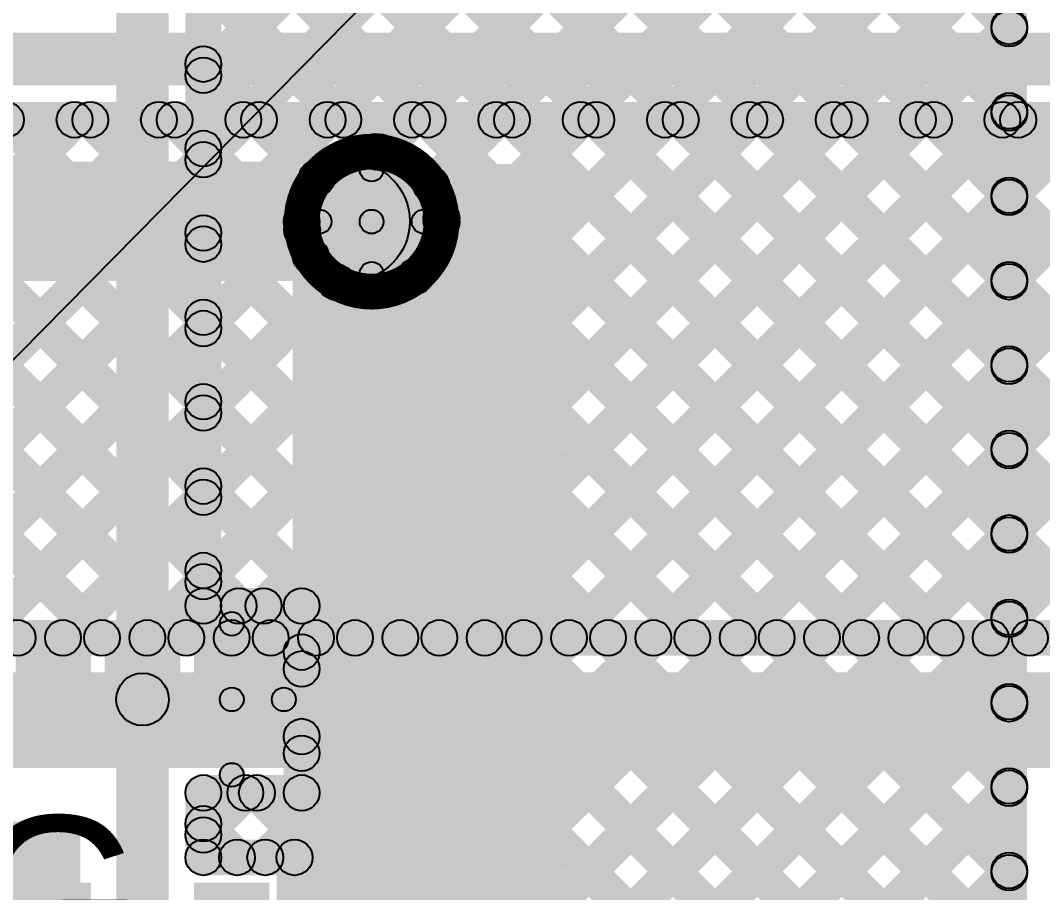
# Model space of a CAD drawing. Header units: millimetres. Extents: x 0 to 210, y 0 to 213.
# Drawn here: x 0.4138 to 0.8422, y 0.3048 to 0.6701 of the extents above; entities that cross this region are included whole.
import ezdxf

# ---------------------------------------------------------------- set-up
doc = ezdxf.new("R2010")
doc.units = ezdxf.units.MM
doc.header["$MEASUREMENT"] = 0
for name, color, linetype in [('BottomLayer', 5, 'Continuous'), ('BottomPaste', 16, 'Continuous'), ('BottomSolder', 6, 'Continuous'), ('TopLayer', 1, 'Continuous'), ('TopOverlay', 2, 'Continuous'), ('TopSolder', 216, 'Continuous'), ('ViaHoleLayer', 16, 'Continuous')]:
    doc.layers.add(name, color=color, linetype=linetype)

# ---------------------------------------------------------------- blocks, each defined once
blk = doc.blocks.new('SOT_23_5_B_91')
at = {"layer": 'BottomLayer'}
for points in [[(-0.07283, 0.04921), (-0.02953, 0.04921), (-0.02953, 0.02559), (-0.07283, 0.02559)], [(0.02953, 0.04921), (0.07283, 0.04921), (0.07283, 0.02559), (0.02953, 0.02559)], [(-0.07283, 0.01181), (-0.02953, 0.01181), (-0.02953, -0.01181), (-0.07283, -0.01181)], [(-0.07283, -0.02559), (-0.02953, -0.02559), (-0.02953, -0.04921), (-0.07283, -0.04921)], [(0.02953, -0.02559), (0.07283, -0.02559), (0.07283, -0.04921), (0.02953, -0.04921)]]:
    blk.add_hatch(color=5, dxfattribs=at).paths.add_polyline_path(points)
at = {"layer": 'BottomPaste'}
for points in [[(-0.07283, 0.04921), (-0.02953, 0.04921), (-0.02953, 0.02559), (-0.07283, 0.02559)], [(0.02953, 0.04921), (0.07283, 0.04921), (0.07283, 0.02559), (0.02953, 0.02559)], [(-0.07283, 0.01181), (-0.02953, 0.01181), (-0.02953, -0.01181), (-0.07283, -0.01181)], [(-0.07283, -0.02559), (-0.02953, -0.02559), (-0.02953, -0.04921), (-0.07283, -0.04921)], [(0.02953, -0.02559), (0.07283, -0.02559), (0.07283, -0.04921), (0.02953, -0.04921)]]:
    blk.add_hatch(color=16, dxfattribs=at).paths.add_polyline_path(points)
at = {"layer": 'BottomSolder'}
for points in [[(-0.07683, 0.05321), (-0.02553, 0.05321), (-0.02553, 0.02159), (-0.07683, 0.02159)], [(0.02553, 0.05321), (0.07683, 0.05321), (0.07683, 0.02159), (0.02553, 0.02159)], [(-0.07683, 0.01581), (-0.02553, 0.01581), (-0.02553, -0.01581), (-0.07683, -0.01581)], [(-0.07683, -0.02159), (-0.02553, -0.02159), (-0.02553, -0.05321), (-0.07683, -0.05321)], [(0.02553, -0.02159), (0.07683, -0.02159), (0.07683, -0.05321), (0.02553, -0.05321)]]:
    blk.add_hatch(color=6, dxfattribs=at).paths.add_polyline_path(points)

msp = doc.modelspace()

# ---------------------------------------------------------------- hatches: boundary and pattern name
at = {"layer": 'BottomLayer'}
for points in [[(0.454, 1.998), (0.476, 1.998), (0.476, 0.38572), (0.454, 0.38572)], [(0.4958, 0.4297), (0.4852, 0.44031), (0.9927, 0.94781), (1.0033, 0.9372)], [(0.4958, 0.46506), (0.4852, 0.47567), (0.86133, 0.8518), (0.87194, 0.8412)], [(0.4958, 0.46506), (0.4852, 0.47567), (0.86133, 0.8518), (0.87194, 0.8412)], [(0.59129, 0.5959), (0.58068, 0.6065), (0.81948, 0.8453), (0.83009, 0.8347)], [(0.498, 0.42487), (0.483, 0.42487), (0.483, 0.80313), (0.498, 0.80313)], [(0.4852, 0.78795), (0.4958, 0.79856), (0.83358, 0.46078), (0.82297, 0.45017)], [(0.4958, 0.64184), (0.4852, 0.65244), (0.61756, 0.7848), (0.62816, 0.7742)], [(0.4958, 0.60648), (0.4852, 0.61709), (0.65291, 0.7848), (0.66352, 0.7742)], [(0.4958, 0.57113), (0.4852, 0.58173), (0.68827, 0.7848), (0.69887, 0.7742)], [(0.5343, 0.7742), (0.54491, 0.7848), (0.83358, 0.49613), (0.82297, 0.48553)], [(0.56969, 0.60966), (0.55908, 0.62026), (0.72362, 0.7848), (0.73423, 0.7742)], [(0.56966, 0.7742), (0.58027, 0.7848), (0.83358, 0.53149), (0.82297, 0.52088)], [(0.60501, 0.7742), (0.61562, 0.7848), (0.83358, 0.56684), (0.82297, 0.55624)], [(0.64037, 0.7742), (0.65098, 0.7848), (0.83358, 0.6022), (0.82297, 0.59159)], [(0.67573, 0.7742), (0.68633, 0.7848), (0.83358, 0.63755), (0.82297, 0.62695)], [(0.71108, 0.7742), (0.72169, 0.7848), (0.83358, 0.67291), (0.82297, 0.6623)], [(0.4852, 0.75259), (0.4958, 0.7632), (0.83358, 0.42542), (0.82297, 0.41482)], [(0.52102, 0.41957), (0.51041, 0.43017), (0.83393, 0.75369), (0.84454, 0.74308)], [(0.4852, 0.71724), (0.4958, 0.72784), (0.83358, 0.39007), (0.82297, 0.37946)], [(0.53702, 0.40021), (0.52641, 0.41081), (0.82316, 0.70756), (0.83377, 0.69696)], [(0.83578, 0.05174), (0.82078, 0.05174), (0.82078, 0.69522), (0.83578, 0.69522)], [(0.4852, 0.68188), (0.4958, 0.69249), (0.56788, 0.62042), (0.55727, 0.60981)], [(0.53702, 0.36485), (0.52641, 0.37546), (0.82297, 0.67202), (0.83358, 0.66142)], [(0.4852, 0.64653), (0.4958, 0.65713), (0.54345, 0.60948), (0.53285, 0.59888)], [(0.52172, 0.3142), (0.51112, 0.32481), (0.82297, 0.63667), (0.83358, 0.62606)], [(0.4852, 0.61117), (0.4958, 0.62178), (0.54073, 0.57685), (0.53012, 0.56624)], [(0.528, -0.08808), (0.641, -0.08808), (0.641, 0.61), (0.528, 0.61)], [(0.56602, 0.58584), (0.55602, 0.58584), (0.55602, 0.60765), (0.56602, 0.60765)], [(0.53402, 0.29114), (0.52341, 0.30175), (0.82297, 0.60131), (0.83358, 0.59071)], [(0.58498, 0.5821), (0.59559, 0.5927), (0.83358, 0.35471), (0.82297, 0.3441)], [(0.4958, 0.53577), (0.4852, 0.54638), (0.5266, 0.58778), (0.5372, 0.57717)], [(0.53921, 0.58084), (0.53921, 0.59084), (0.56102, 0.59084), (0.56102, 0.58084)], [(0.56102, 0.58084), (0.56102, 0.59084), (0.58283, 0.59084), (0.58283, 0.58084)], [(0.4852, 0.57582), (0.4958, 0.58642), (0.83358, 0.24865), (0.82297, 0.23804)], [(0.56602, 0.56403), (0.55602, 0.56403), (0.55602, 0.58584), (0.56602, 0.58584)], [(0.4958, 0.50041), (0.4852, 0.51102), (0.54036, 0.56618), (0.55096, 0.55557)], [(0.53402, 0.25578), (0.52341, 0.26639), (0.82297, 0.56596), (0.83358, 0.55535)], [(0.54142, 0.55495), (0.55203, 0.56556), (0.83358, 0.284), (0.82297, 0.27339)], [(0.57405, 0.55767), (0.58466, 0.56828), (0.83358, 0.31936), (0.82297, 0.30875)], [(0.4852, 0.54046), (0.4958, 0.55107), (0.83358, 0.21329), (0.82297, 0.20268)], [(0.52691, 0.21333), (0.51631, 0.22394), (0.82297, 0.5306), (0.83358, 0.52)], [(0.4852, 0.50511), (0.4958, 0.51571), (0.83358, 0.17793), (0.82297, 0.16733)], [(0.38601, 0.03707), (0.3754, 0.04767), (0.82297, 0.49525), (0.83358, 0.48464)], [(0.4852, 0.46975), (0.4958, 0.48036), (0.83358, 0.14258), (0.82297, 0.13197)], [(0.40207, 0.01777), (0.39146, 0.02838), (0.82297, 0.45989), (0.83358, 0.44928)], [(0.4852, 0.4344), (0.4958, 0.445), (0.51063, 0.43017), (0.50003, 0.41957)], [(0.4905, 0.41737), (0.4905, 0.43237), (0.53171, 0.43237), (0.53171, 0.41737)], [(0.46792, 0.04827), (0.45732, 0.05888), (0.82297, 0.42454), (0.83358, 0.41393)], [(0.53921, 0.34656), (0.52421, 0.34656), (0.52421, 0.42487), (0.53921, 0.42487)], [(0.5074, 0.38572), (0.4974, 0.38572), (0.4974, 0.41737), (0.5074, 0.41737)], [(0.49, 0.36353), (0.56459, 0.36353), (0.56459, 0.40953), (0.49, 0.40953)], [(0.52641, 0.39318), (0.53702, 0.40379), (0.83358, 0.10722), (0.82297, 0.09662)], [(0.5024, 0.38072), (0.5024, 0.39072), (0.52421, 0.39072), (0.52421, 0.38072)], [(0.476, 0.26053), (0.454, 0.26053), (0.454, 0.38572), (0.476, 0.38572)], [(0.49153, 0.03653), (0.48093, 0.04713), (0.82297, 0.38918), (0.83358, 0.37857)], [(0.5074, 0.35406), (0.4974, 0.35406), (0.4974, 0.38572), (0.5074, 0.38572)], [(0.52641, 0.35783), (0.53702, 0.36843), (0.83358, 0.07187), (0.82297, 0.06126)], [(0.4958, 0.32364), (0.4852, 0.33424), (0.50282, 0.35187), (0.51342, 0.34126)], [(0.4905, 0.33906), (0.4905, 0.35406), (0.53171, 0.35406), (0.53171, 0.33906)], [(0.50618, 0.01582), (0.49557, 0.02642), (0.82297, 0.35383), (0.83358, 0.34322)], [(0.50762, 0.34126), (0.51823, 0.35187), (0.81815, 0.05195), (0.80754, 0.04134)], [(0.498, 0.31951), (0.483, 0.31951), (0.483, 0.34656), (0.498, 0.34656)], [(0.4852, 0.32833), (0.4958, 0.33894), (0.50993, 0.32481), (0.49932, 0.3142)], [(0.123, 0.26174), (0.439, 0.26174), (0.439, 0.33443), (0.123, 0.33443)], [(0.4905, 0.31201), (0.4905, 0.32701), (0.52871, 0.32701), (0.52871, 0.31201)], [(0.51223, -0.01348), (0.50163, -0.00288), (0.82297, 0.31847), (0.83358, 0.30786)], [(0.53621, 0.2472), (0.52121, 0.2472), (0.52121, 0.31951), (0.53621, 0.31951)]]:
    msp.add_hatch(color=5, dxfattribs=at).paths.add_polyline_path(points)
h = msp.add_hatch(color=5, dxfattribs=at)
edge = h.paths.add_edge_path()
edge.add_arc((0.82828, 0.66761), 0.0075, 0, 360)
h = msp.add_hatch(color=5, dxfattribs=at)
edge = h.paths.add_edge_path()
edge.add_arc((0.82828, 0.66672), 0.0075, 0, 360)
h = msp.add_hatch(color=5, dxfattribs=at)
edge = h.paths.add_edge_path()
edge.add_arc((0.4905, 0.65183), 0.0075, 0, 360)
h = msp.add_hatch(color=5, dxfattribs=at)
edge = h.paths.add_edge_path()
edge.add_arc((0.4905, 0.64714), 0.0075, 0, 360)
h = msp.add_hatch(color=5, dxfattribs=at)
edge = h.paths.add_edge_path()
edge.add_arc((0.82828, 0.63225), 0.0075, 0, 360)
h = msp.add_hatch(color=5, dxfattribs=at)
edge = h.paths.add_edge_path()
edge.add_arc((0.82828, 0.63136), 0.0075, 0, 360)
h = msp.add_hatch(color=5, dxfattribs=at)
edge = h.paths.add_edge_path()
edge.add_arc((0.4905, 0.61648), 0.0075, 0, 360)
h = msp.add_hatch(color=5, dxfattribs=at)
edge = h.paths.add_edge_path()
edge.add_arc((0.56257, 0.61511), 0.0075, 0, 360)
h = msp.add_hatch(color=5, dxfattribs=at)
edge = h.paths.add_edge_path()
edge.add_arc((0.56439, 0.61496), 0.0075, 0, 360)
h = msp.add_hatch(color=5, dxfattribs=at)
edge = h.paths.add_edge_path()
edge.add_arc((0.4905, 0.61178), 0.0075, 0, 360)
h = msp.add_hatch(color=5, dxfattribs=at)
edge = h.paths.add_edge_path()
edge.add_arc((0.56102, 0.60765), 0.005, 0, 360)
h = msp.add_hatch(color=5, dxfattribs=at)
edge = h.paths.add_edge_path()
edge.add_arc((0.53815, 0.60418), 0.0075, 0, 360)
h = msp.add_hatch(color=5, dxfattribs=at)
edge = h.paths.add_edge_path()
edge.add_arc((0.58598, 0.6012), 0.0075, 0, 360)
h = msp.add_hatch(color=5, dxfattribs=at)
edge = h.paths.add_edge_path()
edge.add_arc((0.82828, 0.59689), 0.0075, 0, 360)
h = msp.add_hatch(color=5, dxfattribs=at)
edge = h.paths.add_edge_path()
edge.add_arc((0.82828, 0.59601), 0.0075, 0, 360)
h = msp.add_hatch(color=5, dxfattribs=at)
edge = h.paths.add_edge_path()
edge.add_arc((0.56102, 0.58584), 0.01181, 0, 360)
h = msp.add_hatch(color=5, dxfattribs=at)
edge = h.paths.add_edge_path()
edge.add_arc((0.53171, 0.58584), 0.0075, 0, 360)
h = msp.add_hatch(color=5, dxfattribs=at)
edge = h.paths.add_edge_path()
edge.add_arc((0.59029, 0.5874), 0.0075, 0, 360)
h = msp.add_hatch(color=5, dxfattribs=at)
edge = h.paths.add_edge_path()
edge.add_arc((0.59033, 0.58584), 0.0075, 0, 360)
h = msp.add_hatch(color=5, dxfattribs=at)
edge = h.paths.add_edge_path()
edge.add_arc((0.4905, 0.58112), 0.0075, 0, 360)
h = msp.add_hatch(color=5, dxfattribs=at)
edge = h.paths.add_edge_path()
edge.add_arc((0.5319, 0.58247), 0.0075, 0, 360)
h = msp.add_hatch(color=5, dxfattribs=at)
edge = h.paths.add_edge_path()
edge.add_arc((0.53921, 0.58584), 0.005, 0, 360)
h = msp.add_hatch(color=5, dxfattribs=at)
edge = h.paths.add_edge_path()
edge.add_arc((0.56102, 0.58584), 0.005, 0, 360)
h = msp.add_hatch(color=5, dxfattribs=at)
edge = h.paths.add_edge_path()
edge.add_arc((0.56102, 0.58584), 0.005, 0, 360)
h = msp.add_hatch(color=5, dxfattribs=at)
edge = h.paths.add_edge_path()
edge.add_arc((0.56102, 0.58584), 0.005, 0, 360)
h = msp.add_hatch(color=5, dxfattribs=at)
edge = h.paths.add_edge_path()
edge.add_arc((0.56102, 0.58584), 0.005, 0, 360)
h = msp.add_hatch(color=5, dxfattribs=at)
edge = h.paths.add_edge_path()
edge.add_arc((0.58283, 0.58584), 0.005, 0, 360)
h = msp.add_hatch(color=5, dxfattribs=at)
edge = h.paths.add_edge_path()
edge.add_arc((0.4905, 0.57643), 0.0075, 0, 360)
h = msp.add_hatch(color=5, dxfattribs=at)
edge = h.paths.add_edge_path()
edge.add_arc((0.53543, 0.57155), 0.0075, 0, 360)
h = msp.add_hatch(color=5, dxfattribs=at)
edge = h.paths.add_edge_path()
edge.add_arc((0.57935, 0.56298), 0.0075, 0, 360)
h = msp.add_hatch(color=5, dxfattribs=at)
edge = h.paths.add_edge_path()
edge.add_arc((0.54566, 0.56088), 0.0075, 0, 360)
h = msp.add_hatch(color=5, dxfattribs=at)
edge = h.paths.add_edge_path()
edge.add_arc((0.54672, 0.56025), 0.0075, 0, 360)
h = msp.add_hatch(color=5, dxfattribs=at)
edge = h.paths.add_edge_path()
edge.add_arc((0.56102, 0.56403), 0.005, 0, 360)
h = msp.add_hatch(color=5, dxfattribs=at)
edge = h.paths.add_edge_path()
edge.add_arc((0.82828, 0.56154), 0.0075, 0, 360)
h = msp.add_hatch(color=5, dxfattribs=at)
edge = h.paths.add_edge_path()
edge.add_arc((0.82828, 0.56065), 0.0075, 0, 360)
h = msp.add_hatch(color=5, dxfattribs=at)
edge = h.paths.add_edge_path()
edge.add_arc((0.4905, 0.54576), 0.0075, 0, 360)
h = msp.add_hatch(color=5, dxfattribs=at)
edge = h.paths.add_edge_path()
edge.add_arc((0.4905, 0.54107), 0.0075, 0, 360)
h = msp.add_hatch(color=5, dxfattribs=at)
edge = h.paths.add_edge_path()
edge.add_arc((0.82828, 0.52618), 0.0075, 0, 360)
h = msp.add_hatch(color=5, dxfattribs=at)
edge = h.paths.add_edge_path()
edge.add_arc((0.82828, 0.5253), 0.0075, 0, 360)
h = msp.add_hatch(color=5, dxfattribs=at)
edge = h.paths.add_edge_path()
edge.add_arc((0.4905, 0.51041), 0.0075, 0, 360)
h = msp.add_hatch(color=5, dxfattribs=at)
edge = h.paths.add_edge_path()
edge.add_arc((0.4905, 0.50572), 0.0075, 0, 360)
h = msp.add_hatch(color=5, dxfattribs=at)
edge = h.paths.add_edge_path()
edge.add_arc((0.82828, 0.49083), 0.0075, 0, 360)
h = msp.add_hatch(color=5, dxfattribs=at)
edge = h.paths.add_edge_path()
edge.add_arc((0.82828, 0.48994), 0.0075, 0, 360)
h = msp.add_hatch(color=5, dxfattribs=at)
edge = h.paths.add_edge_path()
edge.add_arc((0.4905, 0.47505), 0.0075, 0, 360)
h = msp.add_hatch(color=5, dxfattribs=at)
edge = h.paths.add_edge_path()
edge.add_arc((0.4905, 0.47036), 0.0075, 0, 360)
h = msp.add_hatch(color=5, dxfattribs=at)
edge = h.paths.add_edge_path()
edge.add_arc((0.4905, 0.47036), 0.0075, 0, 360)
h = msp.add_hatch(color=5, dxfattribs=at)
edge = h.paths.add_edge_path()
edge.add_arc((0.82828, 0.45547), 0.0075, 0, 360)
h = msp.add_hatch(color=5, dxfattribs=at)
edge = h.paths.add_edge_path()
edge.add_arc((0.82828, 0.45459), 0.0075, 0, 360)
h = msp.add_hatch(color=5, dxfattribs=at)
edge = h.paths.add_edge_path()
edge.add_arc((0.4905, 0.4397), 0.0075, 0, 360)
h = msp.add_hatch(color=5, dxfattribs=at)
edge = h.paths.add_edge_path()
edge.add_arc((0.4905, 0.43501), 0.0075, 0, 360)
h = msp.add_hatch(color=5, dxfattribs=at)
edge = h.paths.add_edge_path()
edge.add_arc((0.4905, 0.42487), 0.0075, 0, 360)
h = msp.add_hatch(color=5, dxfattribs=at)
edge = h.paths.add_edge_path()
edge.add_arc((0.4905, 0.42487), 0.0075, 0, 360)
h = msp.add_hatch(color=5, dxfattribs=at)
edge = h.paths.add_edge_path()
edge.add_arc((0.50533, 0.42487), 0.0075, 0, 360)
h = msp.add_hatch(color=5, dxfattribs=at)
edge = h.paths.add_edge_path()
edge.add_arc((0.51572, 0.42487), 0.0075, 0, 360)
h = msp.add_hatch(color=5, dxfattribs=at)
edge = h.paths.add_edge_path()
edge.add_arc((0.53171, 0.42487), 0.0075, 0, 360)
h = msp.add_hatch(color=5, dxfattribs=at)
edge = h.paths.add_edge_path()
edge.add_arc((0.53171, 0.42487), 0.0075, 0, 360)
h = msp.add_hatch(color=5, dxfattribs=at)
edge = h.paths.add_edge_path()
edge.add_arc((0.82828, 0.42012), 0.0075, 0, 360)
h = msp.add_hatch(color=5, dxfattribs=at)
edge = h.paths.add_edge_path()
edge.add_arc((0.82828, 0.41923), 0.0075, 0, 360)
h = msp.add_hatch(color=5, dxfattribs=at)
edge = h.paths.add_edge_path()
edge.add_arc((0.5024, 0.41737), 0.005, 0, 360)
h = msp.add_hatch(color=5, dxfattribs=at)
edge = h.paths.add_edge_path()
edge.add_arc((0.53171, 0.40551), 0.0075, 0, 360)
h = msp.add_hatch(color=5, dxfattribs=at)
edge = h.paths.add_edge_path()
edge.add_arc((0.53171, 0.39849), 0.0075, 0, 360)
h = msp.add_hatch(color=5, dxfattribs=at)
edge = h.paths.add_edge_path()
edge.add_arc((0.465, 0.38572), 0.011, 0, 360)
h = msp.add_hatch(color=5, dxfattribs=at)
edge = h.paths.add_edge_path()
edge.add_arc((0.465, 0.38572), 0.011, 0, 360)
h = msp.add_hatch(color=5, dxfattribs=at)
edge = h.paths.add_edge_path()
edge.add_arc((0.5024, 0.38572), 0.005, 0, 360)
h = msp.add_hatch(color=5, dxfattribs=at)
edge = h.paths.add_edge_path()
edge.add_arc((0.5024, 0.38572), 0.005, 0, 360)
h = msp.add_hatch(color=5, dxfattribs=at)
edge = h.paths.add_edge_path()
edge.add_arc((0.5024, 0.38572), 0.005, 0, 360)
h = msp.add_hatch(color=5, dxfattribs=at)
edge = h.paths.add_edge_path()
edge.add_arc((0.52421, 0.38572), 0.005, 0, 360)
h = msp.add_hatch(color=5, dxfattribs=at)
edge = h.paths.add_edge_path()
edge.add_arc((0.82828, 0.38476), 0.0075, 0, 360)
h = msp.add_hatch(color=5, dxfattribs=at)
edge = h.paths.add_edge_path()
edge.add_arc((0.82828, 0.38388), 0.0075, 0, 360)
h = msp.add_hatch(color=5, dxfattribs=at)
edge = h.paths.add_edge_path()
edge.add_arc((0.53171, 0.37015), 0.0075, 0, 360)
h = msp.add_hatch(color=5, dxfattribs=at)
edge = h.paths.add_edge_path()
edge.add_arc((0.53171, 0.36313), 0.0075, 0, 360)
h = msp.add_hatch(color=5, dxfattribs=at)
edge = h.paths.add_edge_path()
edge.add_arc((0.5024, 0.35406), 0.005, 0, 360)
h = msp.add_hatch(color=5, dxfattribs=at)
edge = h.paths.add_edge_path()
edge.add_arc((0.82828, 0.34941), 0.0075, 0, 360)
h = msp.add_hatch(color=5, dxfattribs=at)
edge = h.paths.add_edge_path()
edge.add_arc((0.82828, 0.34852), 0.0075, 0, 360)
h = msp.add_hatch(color=5, dxfattribs=at)
edge = h.paths.add_edge_path()
edge.add_arc((0.4905, 0.34656), 0.0075, 0, 360)
h = msp.add_hatch(color=5, dxfattribs=at)
edge = h.paths.add_edge_path()
edge.add_arc((0.4905, 0.34656), 0.0075, 0, 360)
h = msp.add_hatch(color=5, dxfattribs=at)
edge = h.paths.add_edge_path()
edge.add_arc((0.50812, 0.34656), 0.0075, 0, 360)
h = msp.add_hatch(color=5, dxfattribs=at)
edge = h.paths.add_edge_path()
edge.add_arc((0.51293, 0.34656), 0.0075, 0, 360)
h = msp.add_hatch(color=5, dxfattribs=at)
edge = h.paths.add_edge_path()
edge.add_arc((0.53171, 0.34656), 0.0075, 0, 360)
h = msp.add_hatch(color=5, dxfattribs=at)
edge = h.paths.add_edge_path()
edge.add_arc((0.53171, 0.34656), 0.0075, 0, 360)
h = msp.add_hatch(color=5, dxfattribs=at)
edge = h.paths.add_edge_path()
edge.add_arc((0.4905, 0.33363), 0.0075, 0, 360)
h = msp.add_hatch(color=5, dxfattribs=at)
edge = h.paths.add_edge_path()
edge.add_arc((0.4905, 0.32894), 0.0075, 0, 360)
h = msp.add_hatch(color=5, dxfattribs=at)
edge = h.paths.add_edge_path()
edge.add_arc((0.4905, 0.31951), 0.0075, 0, 360)
h = msp.add_hatch(color=5, dxfattribs=at)
edge = h.paths.add_edge_path()
edge.add_arc((0.4905, 0.31951), 0.0075, 0, 360)
h = msp.add_hatch(color=5, dxfattribs=at)
edge = h.paths.add_edge_path()
edge.add_arc((0.50463, 0.31951), 0.0075, 0, 360)
h = msp.add_hatch(color=5, dxfattribs=at)
edge = h.paths.add_edge_path()
edge.add_arc((0.51642, 0.31951), 0.0075, 0, 360)
h = msp.add_hatch(color=5, dxfattribs=at)
edge = h.paths.add_edge_path()
edge.add_arc((0.52871, 0.31951), 0.0075, 0, 360)
h = msp.add_hatch(color=5, dxfattribs=at)
edge = h.paths.add_edge_path()
edge.add_arc((0.52871, 0.31951), 0.0075, 0, 360)
h = msp.add_hatch(color=5, dxfattribs=at)
edge = h.paths.add_edge_path()
edge.add_arc((0.82828, 0.31405), 0.0075, 0, 360)
h = msp.add_hatch(color=5, dxfattribs=at)
edge = h.paths.add_edge_path()
edge.add_arc((0.82828, 0.31317), 0.0075, 0, 360)
at = {"layer": 'TopLayer'}
for points in [[(0.33286, 0.643), (0.33286, 0.665), (1.243, 0.665), (1.243, 0.643)], [(0.33934, 0.621), (0.33934, 0.636), (1.243, 0.636), (1.243, 0.621)], [(0.32381, 0.5052), (0.3132, 0.51581), (0.4312, 0.6338), (0.44181, 0.6232)], [(0.32381, 0.46984), (0.3132, 0.48045), (0.46656, 0.6338), (0.47716, 0.6232)], [(0.3267, 0.43738), (0.31609, 0.44798), (0.50191, 0.6338), (0.51252, 0.6232)], [(0.34144, 0.41676), (0.33083, 0.42737), (0.53727, 0.6338), (0.54787, 0.6232)], [(0.33216, 0.62279), (0.34276, 0.6334), (0.55936, 0.4168), (0.54875, 0.4062)], [(0.36711, 0.6232), (0.37771, 0.6338), (0.59471, 0.4168), (0.58411, 0.4062)], [(0.40246, 0.6232), (0.41307, 0.6338), (0.63007, 0.4168), (0.61946, 0.4062)], [(0.43694, 0.4062), (0.42633, 0.4168), (0.64333, 0.6338), (0.65394, 0.6232)], [(0.43694, 0.4062), (0.42633, 0.4168), (0.64333, 0.6338), (0.65394, 0.6232)], [(0.43782, 0.6232), (0.44842, 0.6338), (0.66542, 0.4168), (0.65482, 0.4062)], [(0.4723, 0.4062), (0.46169, 0.4168), (0.67869, 0.6338), (0.6893, 0.6232)], [(0.47317, 0.6232), (0.48378, 0.6338), (0.54073, 0.57685), (0.53012, 0.56624)], [(0.50765, 0.4062), (0.49704, 0.4168), (0.71404, 0.6338), (0.72465, 0.6232)], [(0.50853, 0.6232), (0.51913, 0.6338), (0.54345, 0.60948), (0.53285, 0.59888)], [(0.54301, 0.4062), (0.5324, 0.4168), (0.7494, 0.6338), (0.76001, 0.6232)], [(0.54388, 0.6232), (0.55449, 0.6338), (0.56788, 0.62042), (0.55727, 0.60981)], [(0.56969, 0.60966), (0.55908, 0.62026), (0.57262, 0.6338), (0.58323, 0.6232)], [(0.57836, 0.4062), (0.56776, 0.4168), (0.78476, 0.6338), (0.79536, 0.6232)], [(0.57924, 0.6232), (0.58984, 0.6338), (0.80684, 0.4168), (0.79624, 0.4062)], [(0.59129, 0.5959), (0.58068, 0.6065), (0.60798, 0.6338), (0.61859, 0.6232)], [(0.61372, 0.4062), (0.60311, 0.4168), (0.82011, 0.6338), (0.83072, 0.6232)], [(0.61459, 0.6232), (0.6252, 0.6338), (0.8422, 0.4168), (0.83159, 0.4062)], [(0.64907, 0.4062), (0.63847, 0.4168), (0.85547, 0.6338), (0.86607, 0.6232)], [(0.64995, 0.6232), (0.66056, 0.6338), (0.87792, 0.41644), (0.86731, 0.40584)], [(0.68443, 0.4062), (0.67382, 0.4168), (0.89082, 0.6338), (0.90143, 0.6232)], [(0.6853, 0.6232), (0.69591, 0.6338), (0.92604, 0.40368), (0.91543, 0.39307)], [(0.71978, 0.4062), (0.70918, 0.4168), (0.92618, 0.6338), (0.93678, 0.6232)], [(0.72066, 0.6232), (0.73127, 0.6338), (1.31362, 0.05145), (1.30301, 0.04085)], [(0.75514, 0.4062), (0.74453, 0.4168), (0.96153, 0.6338), (0.97214, 0.6232)], [(0.75601, 0.6232), (0.76662, 0.6338), (1.34038, 0.06004), (1.32978, 0.04943)], [(0.79049, 0.4062), (0.77989, 0.4168), (0.99689, 0.6338), (1.00749, 0.6232)], [(0.79137, 0.6232), (0.80198, 0.6338), (1.37574, 0.06004), (1.36513, 0.04943)], [(0.82585, 0.4062), (0.81524, 0.4168), (1.03224, 0.6338), (1.04285, 0.6232)], [(0.82673, 0.6232), (0.83733, 0.6338), (1.41109, 0.06004), (1.40049, 0.04943)], [(0.33601, 0.561), (0.33601, 0.611), (0.552, 0.611), (0.552, 0.561)], [(0.56602, 0.58584), (0.55602, 0.58584), (0.55602, 0.60765), (0.56602, 0.60765)], [(0.58498, 0.5821), (0.59559, 0.5927), (0.77149, 0.4168), (0.76088, 0.4062)], [(0.36648, 0.40644), (0.35587, 0.41705), (0.5266, 0.58778), (0.5372, 0.57717)], [(0.53921, 0.58084), (0.53921, 0.59084), (0.56102, 0.59084), (0.56102, 0.58084)], [(0.56102, 0.58084), (0.56102, 0.59084), (0.58283, 0.59084), (0.58283, 0.58084)], [(0.56602, 0.56403), (0.55602, 0.56403), (0.55602, 0.58584), (0.56602, 0.58584)], [(0.35512, 0.56448), (0.36572, 0.57508), (0.524, 0.4168), (0.5134, 0.4062)], [(0.40159, 0.4062), (0.39098, 0.4168), (0.54036, 0.56618), (0.55096, 0.55557)], [(0.54142, 0.55495), (0.55203, 0.56556), (0.70078, 0.4168), (0.69017, 0.4062)], [(0.57405, 0.55767), (0.58466, 0.56828), (0.73613, 0.4168), (0.72553, 0.4062)], [(0.33278, 0.55146), (0.34338, 0.56207), (0.48865, 0.4168), (0.47804, 0.4062)], [(0.3132, 0.53568), (0.32381, 0.54628), (0.45329, 0.4168), (0.44269, 0.4062)], [(0.3132, 0.50032), (0.32381, 0.51093), (0.41794, 0.4168), (0.40733, 0.4062)], [(0.366, 0.404), (0.366, 0.419), (0.86278, 0.419), (0.86278, 0.404)], [(0.366, 0.357), (0.366, 0.397), (0.86278, 0.397), (0.86278, 0.357)]]:
    msp.add_hatch(color=1, dxfattribs=at).paths.add_polyline_path(points)
h = msp.add_hatch(color=1, dxfattribs=at)
edge = h.paths.add_edge_path()
edge.add_arc((0.40776, 0.6285), 0.0075, 0, 360)
h = msp.add_hatch(color=1, dxfattribs=at)
edge = h.paths.add_edge_path()
edge.add_arc((0.43651, 0.6285), 0.0075, 0, 360)
h = msp.add_hatch(color=1, dxfattribs=at)
edge = h.paths.add_edge_path()
edge.add_arc((0.44312, 0.6285), 0.0075, 0, 360)
h = msp.add_hatch(color=1, dxfattribs=at)
edge = h.paths.add_edge_path()
edge.add_arc((0.47186, 0.6285), 0.0075, 0, 360)
h = msp.add_hatch(color=1, dxfattribs=at)
edge = h.paths.add_edge_path()
edge.add_arc((0.47848, 0.6285), 0.0075, 0, 360)
h = msp.add_hatch(color=1, dxfattribs=at)
edge = h.paths.add_edge_path()
edge.add_arc((0.50722, 0.6285), 0.0075, 0, 360)
h = msp.add_hatch(color=1, dxfattribs=at)
edge = h.paths.add_edge_path()
edge.add_arc((0.51383, 0.6285), 0.0075, 0, 360)
h = msp.add_hatch(color=1, dxfattribs=at)
edge = h.paths.add_edge_path()
edge.add_arc((0.54257, 0.6285), 0.0075, 0, 360)
h = msp.add_hatch(color=1, dxfattribs=at)
edge = h.paths.add_edge_path()
edge.add_arc((0.54919, 0.6285), 0.0075, 0, 360)
h = msp.add_hatch(color=1, dxfattribs=at)
edge = h.paths.add_edge_path()
edge.add_arc((0.57793, 0.6285), 0.0075, 0, 360)
h = msp.add_hatch(color=1, dxfattribs=at)
edge = h.paths.add_edge_path()
edge.add_arc((0.58454, 0.6285), 0.0075, 0, 360)
h = msp.add_hatch(color=1, dxfattribs=at)
edge = h.paths.add_edge_path()
edge.add_arc((0.61328, 0.6285), 0.0075, 0, 360)
h = msp.add_hatch(color=1, dxfattribs=at)
edge = h.paths.add_edge_path()
edge.add_arc((0.6199, 0.6285), 0.0075, 0, 360)
h = msp.add_hatch(color=1, dxfattribs=at)
edge = h.paths.add_edge_path()
edge.add_arc((0.64864, 0.6285), 0.0075, 0, 360)
h = msp.add_hatch(color=1, dxfattribs=at)
edge = h.paths.add_edge_path()
edge.add_arc((0.64864, 0.6285), 0.0075, 0, 360)
h = msp.add_hatch(color=1, dxfattribs=at)
edge = h.paths.add_edge_path()
edge.add_arc((0.65525, 0.6285), 0.0075, 0, 360)
h = msp.add_hatch(color=1, dxfattribs=at)
edge = h.paths.add_edge_path()
edge.add_arc((0.68399, 0.6285), 0.0075, 0, 360)
h = msp.add_hatch(color=1, dxfattribs=at)
edge = h.paths.add_edge_path()
edge.add_arc((0.69061, 0.6285), 0.0075, 0, 360)
h = msp.add_hatch(color=1, dxfattribs=at)
edge = h.paths.add_edge_path()
edge.add_arc((0.71935, 0.6285), 0.0075, 0, 360)
h = msp.add_hatch(color=1, dxfattribs=at)
edge = h.paths.add_edge_path()
edge.add_arc((0.72596, 0.6285), 0.0075, 0, 360)
h = msp.add_hatch(color=1, dxfattribs=at)
edge = h.paths.add_edge_path()
edge.add_arc((0.7547, 0.6285), 0.0075, 0, 360)
h = msp.add_hatch(color=1, dxfattribs=at)
edge = h.paths.add_edge_path()
edge.add_arc((0.76132, 0.6285), 0.0075, 0, 360)
h = msp.add_hatch(color=1, dxfattribs=at)
edge = h.paths.add_edge_path()
edge.add_arc((0.79006, 0.6285), 0.0075, 0, 360)
h = msp.add_hatch(color=1, dxfattribs=at)
edge = h.paths.add_edge_path()
edge.add_arc((0.79667, 0.6285), 0.0075, 0, 360)
h = msp.add_hatch(color=1, dxfattribs=at)
edge = h.paths.add_edge_path()
edge.add_arc((0.82541, 0.6285), 0.0075, 0, 360)
h = msp.add_hatch(color=1, dxfattribs=at)
edge = h.paths.add_edge_path()
edge.add_arc((0.83203, 0.6285), 0.0075, 0, 360)
h = msp.add_hatch(color=1, dxfattribs=at)
edge = h.paths.add_edge_path()
edge.add_arc((0.56257, 0.61511), 0.0075, 0, 360)
h = msp.add_hatch(color=1, dxfattribs=at)
edge = h.paths.add_edge_path()
edge.add_arc((0.56439, 0.61496), 0.0075, 0, 360)
h = msp.add_hatch(color=1, dxfattribs=at)
edge = h.paths.add_edge_path()
edge.add_arc((0.56102, 0.60765), 0.005, 0, 360)
h = msp.add_hatch(color=1, dxfattribs=at)
edge = h.paths.add_edge_path()
edge.add_arc((0.552, 0.586), 0.025, 0, 360)
h = msp.add_hatch(color=1, dxfattribs=at)
edge = h.paths.add_edge_path()
edge.add_arc((0.53815, 0.60418), 0.0075, 0, 360)
h = msp.add_hatch(color=1, dxfattribs=at)
edge = h.paths.add_edge_path()
edge.add_arc((0.58598, 0.6012), 0.0075, 0, 360)
h = msp.add_hatch(color=1, dxfattribs=at)
edge = h.paths.add_edge_path()
edge.add_arc((0.56102, 0.58584), 0.01181, 0, 360)
h = msp.add_hatch(color=1, dxfattribs=at)
edge = h.paths.add_edge_path()
edge.add_arc((0.53171, 0.58584), 0.0075, 0, 360)
h = msp.add_hatch(color=1, dxfattribs=at)
edge = h.paths.add_edge_path()
edge.add_arc((0.59029, 0.5874), 0.0075, 0, 360)
h = msp.add_hatch(color=1, dxfattribs=at)
edge = h.paths.add_edge_path()
edge.add_arc((0.59033, 0.58584), 0.0075, 0, 360)
h = msp.add_hatch(color=1, dxfattribs=at)
edge = h.paths.add_edge_path()
edge.add_arc((0.5319, 0.58247), 0.0075, 0, 360)
h = msp.add_hatch(color=1, dxfattribs=at)
edge = h.paths.add_edge_path()
edge.add_arc((0.53921, 0.58584), 0.005, 0, 360)
h = msp.add_hatch(color=1, dxfattribs=at)
edge = h.paths.add_edge_path()
edge.add_arc((0.56102, 0.58584), 0.005, 0, 360)
h = msp.add_hatch(color=1, dxfattribs=at)
edge = h.paths.add_edge_path()
edge.add_arc((0.56102, 0.58584), 0.005, 0, 360)
h = msp.add_hatch(color=1, dxfattribs=at)
edge = h.paths.add_edge_path()
edge.add_arc((0.56102, 0.58584), 0.005, 0, 360)
h = msp.add_hatch(color=1, dxfattribs=at)
edge = h.paths.add_edge_path()
edge.add_arc((0.56102, 0.58584), 0.005, 0, 360)
h = msp.add_hatch(color=1, dxfattribs=at)
edge = h.paths.add_edge_path()
edge.add_arc((0.58283, 0.58584), 0.005, 0, 360)
h = msp.add_hatch(color=1, dxfattribs=at)
edge = h.paths.add_edge_path()
edge.add_arc((0.53543, 0.57155), 0.0075, 0, 360)
h = msp.add_hatch(color=1, dxfattribs=at)
edge = h.paths.add_edge_path()
edge.add_arc((0.57935, 0.56298), 0.0075, 0, 360)
h = msp.add_hatch(color=1, dxfattribs=at)
edge = h.paths.add_edge_path()
edge.add_arc((0.54566, 0.56088), 0.0075, 0, 360)
h = msp.add_hatch(color=1, dxfattribs=at)
edge = h.paths.add_edge_path()
edge.add_arc((0.54672, 0.56025), 0.0075, 0, 360)
h = msp.add_hatch(color=1, dxfattribs=at)
edge = h.paths.add_edge_path()
edge.add_arc((0.56102, 0.56403), 0.005, 0, 360)
h = msp.add_hatch(color=1, dxfattribs=at)
edge = h.paths.add_edge_path()
edge.add_arc((0.41263, 0.4115), 0.0075, 0, 360)
h = msp.add_hatch(color=1, dxfattribs=at)
edge = h.paths.add_edge_path()
edge.add_arc((0.43164, 0.4115), 0.0075, 0, 360)
h = msp.add_hatch(color=1, dxfattribs=at)
edge = h.paths.add_edge_path()
edge.add_arc((0.43164, 0.4115), 0.0075, 0, 360)
h = msp.add_hatch(color=1, dxfattribs=at)
edge = h.paths.add_edge_path()
edge.add_arc((0.44799, 0.4115), 0.0075, 0, 360)
h = msp.add_hatch(color=1, dxfattribs=at)
edge = h.paths.add_edge_path()
edge.add_arc((0.46699, 0.4115), 0.0075, 0, 360)
h = msp.add_hatch(color=1, dxfattribs=at)
edge = h.paths.add_edge_path()
edge.add_arc((0.48334, 0.4115), 0.0075, 0, 360)
h = msp.add_hatch(color=1, dxfattribs=at)
edge = h.paths.add_edge_path()
edge.add_arc((0.50235, 0.4115), 0.0075, 0, 360)
h = msp.add_hatch(color=1, dxfattribs=at)
edge = h.paths.add_edge_path()
edge.add_arc((0.5187, 0.4115), 0.0075, 0, 360)
h = msp.add_hatch(color=1, dxfattribs=at)
edge = h.paths.add_edge_path()
edge.add_arc((0.5377, 0.4115), 0.0075, 0, 360)
h = msp.add_hatch(color=1, dxfattribs=at)
edge = h.paths.add_edge_path()
edge.add_arc((0.55405, 0.4115), 0.0075, 0, 360)
h = msp.add_hatch(color=1, dxfattribs=at)
edge = h.paths.add_edge_path()
edge.add_arc((0.57306, 0.4115), 0.0075, 0, 360)
h = msp.add_hatch(color=1, dxfattribs=at)
edge = h.paths.add_edge_path()
edge.add_arc((0.58941, 0.4115), 0.0075, 0, 360)
h = msp.add_hatch(color=1, dxfattribs=at)
edge = h.paths.add_edge_path()
edge.add_arc((0.60841, 0.4115), 0.0075, 0, 360)
h = msp.add_hatch(color=1, dxfattribs=at)
edge = h.paths.add_edge_path()
edge.add_arc((0.62476, 0.4115), 0.0075, 0, 360)
h = msp.add_hatch(color=1, dxfattribs=at)
edge = h.paths.add_edge_path()
edge.add_arc((0.64377, 0.4115), 0.0075, 0, 360)
h = msp.add_hatch(color=1, dxfattribs=at)
edge = h.paths.add_edge_path()
edge.add_arc((0.66012, 0.4115), 0.0075, 0, 360)
h = msp.add_hatch(color=1, dxfattribs=at)
edge = h.paths.add_edge_path()
edge.add_arc((0.67912, 0.4115), 0.0075, 0, 360)
h = msp.add_hatch(color=1, dxfattribs=at)
edge = h.paths.add_edge_path()
edge.add_arc((0.69548, 0.4115), 0.0075, 0, 360)
h = msp.add_hatch(color=1, dxfattribs=at)
edge = h.paths.add_edge_path()
edge.add_arc((0.71448, 0.4115), 0.0075, 0, 360)
h = msp.add_hatch(color=1, dxfattribs=at)
edge = h.paths.add_edge_path()
edge.add_arc((0.73083, 0.4115), 0.0075, 0, 360)
h = msp.add_hatch(color=1, dxfattribs=at)
edge = h.paths.add_edge_path()
edge.add_arc((0.74984, 0.4115), 0.0075, 0, 360)
h = msp.add_hatch(color=1, dxfattribs=at)
edge = h.paths.add_edge_path()
edge.add_arc((0.76619, 0.4115), 0.0075, 0, 360)
h = msp.add_hatch(color=1, dxfattribs=at)
edge = h.paths.add_edge_path()
edge.add_arc((0.78519, 0.4115), 0.0075, 0, 360)
h = msp.add_hatch(color=1, dxfattribs=at)
edge = h.paths.add_edge_path()
edge.add_arc((0.80154, 0.4115), 0.0075, 0, 360)
h = msp.add_hatch(color=1, dxfattribs=at)
edge = h.paths.add_edge_path()
edge.add_arc((0.82055, 0.4115), 0.0075, 0, 360)
h = msp.add_hatch(color=1, dxfattribs=at)
edge = h.paths.add_edge_path()
edge.add_arc((0.8369, 0.4115), 0.0075, 0, 360)
at = {"layer": 'ViaHoleLayer'}
h = msp.add_hatch(color=16, dxfattribs=at)
edge = h.paths.add_edge_path()
edge.add_arc((0.56102, 0.58584), 0.00591, 0, 360)

# ---------------------------------------------------------------- linework, layer by layer
at = {"layer": 'BottomLayer', "const_width": 0.015}
msp.add_lwpolyline([(0.59033, 0.58584, 1), (0.53171, 0.58584, 1)], format="xyb", close=True, dxfattribs=at)
at = {"layer": 'BottomLayer'}
for centre, radius in [((0.82828, 0.66761), 0.0075), ((0.82828, 0.66672), 0.0075), ((0.4905, 0.65183), 0.0075), ((0.4905, 0.64714), 0.0075), ((0.82828, 0.63225), 0.0075), ((0.82828, 0.63136), 0.0075), ((0.4905, 0.61648), 0.0075), ((0.56257, 0.61511), 0.0075), ((0.56439, 0.61496), 0.0075), ((0.4905, 0.61178), 0.0075), ((0.56102, 0.60765), 0.005), ((0.53815, 0.60418), 0.0075), ((0.58598, 0.6012), 0.0075), ((0.82828, 0.59689), 0.0075), ((0.82828, 0.59601), 0.0075), ((0.53171, 0.58584), 0.0075), ((0.59029, 0.5874), 0.0075), ((0.59033, 0.58584), 0.0075), ((0.4905, 0.58112), 0.0075), ((0.5319, 0.58247), 0.0075), ((0.53921, 0.58584), 0.005), ((0.56102, 0.58584), 0.005), ((0.56102, 0.58584), 0.005), ((0.56102, 0.58584), 0.005), ((0.56102, 0.58584), 0.005), ((0.58283, 0.58584), 0.005), ((0.4905, 0.57643), 0.0075), ((0.53543, 0.57155), 0.0075), ((0.57935, 0.56298), 0.0075), ((0.54566, 0.56088), 0.0075), ((0.54672, 0.56025), 0.0075), ((0.56102, 0.56403), 0.005), ((0.82828, 0.56154), 0.0075), ((0.82828, 0.56065), 0.0075), ((0.4905, 0.54576), 0.0075), ((0.4905, 0.54107), 0.0075), ((0.82828, 0.52618), 0.0075), ((0.82828, 0.5253), 0.0075), ((0.4905, 0.51041), 0.0075), ((0.4905, 0.50572), 0.0075), ((0.82828, 0.49083), 0.0075), ((0.82828, 0.48994), 0.0075), ((0.4905, 0.47505), 0.0075), ((0.4905, 0.47036), 0.0075), ((0.4905, 0.47036), 0.0075), ((0.82828, 0.45547), 0.0075), ((0.82828, 0.45459), 0.0075), ((0.4905, 0.4397), 0.0075), ((0.4905, 0.43501), 0.0075), ((0.4905, 0.42487), 0.0075), ((0.4905, 0.42487), 0.0075), ((0.50533, 0.42487), 0.0075), ((0.51572, 0.42487), 0.0075), ((0.53171, 0.42487), 0.0075), ((0.53171, 0.42487), 0.0075), ((0.82828, 0.42012), 0.0075), ((0.82828, 0.41923), 0.0075), ((0.5024, 0.41737), 0.005), ((0.53171, 0.40551), 0.0075), ((0.53171, 0.39849), 0.0075), ((0.465, 0.38572), 0.011), ((0.465, 0.38572), 0.011), ((0.5024, 0.38572), 0.005), ((0.5024, 0.38572), 0.005), ((0.5024, 0.38572), 0.005), ((0.52421, 0.38572), 0.005), ((0.82828, 0.38476), 0.0075), ((0.82828, 0.38388), 0.0075), ((0.53171, 0.37015), 0.0075), ((0.53171, 0.36313), 0.0075), ((0.5024, 0.35406), 0.005), ((0.82828, 0.34941), 0.0075), ((0.82828, 0.34852), 0.0075), ((0.4905, 0.34656), 0.0075), ((0.4905, 0.34656), 0.0075), ((0.50812, 0.34656), 0.0075), ((0.51293, 0.34656), 0.0075), ((0.53171, 0.34656), 0.0075), ((0.53171, 0.34656), 0.0075), ((0.4905, 0.33363), 0.0075), ((0.4905, 0.32894), 0.0075), ((0.4905, 0.31951), 0.0075), ((0.4905, 0.31951), 0.0075), ((0.50463, 0.31951), 0.0075), ((0.51642, 0.31951), 0.0075), ((0.52871, 0.31951), 0.0075), ((0.52871, 0.31951), 0.0075), ((0.82828, 0.31405), 0.0075), ((0.82828, 0.31317), 0.0075)]:
    msp.add_circle(centre, radius, dxfattribs=at)
at = {"layer": 'TopLayer', "const_width": 0.015}
msp.add_lwpolyline([(0.59033, 0.58584, 1), (0.53171, 0.58584, 1)], format="xyb", close=True, dxfattribs=at)
at = {"layer": 'TopLayer'}
for centre, radius in [((0.40776, 0.6285), 0.0075), ((0.43651, 0.6285), 0.0075), ((0.44312, 0.6285), 0.0075), ((0.47186, 0.6285), 0.0075), ((0.47848, 0.6285), 0.0075), ((0.50722, 0.6285), 0.0075), ((0.51383, 0.6285), 0.0075), ((0.54257, 0.6285), 0.0075), ((0.54919, 0.6285), 0.0075), ((0.57793, 0.6285), 0.0075), ((0.58454, 0.6285), 0.0075), ((0.61328, 0.6285), 0.0075), ((0.6199, 0.6285), 0.0075), ((0.64864, 0.6285), 0.0075), ((0.64864, 0.6285), 0.0075), ((0.65525, 0.6285), 0.0075), ((0.68399, 0.6285), 0.0075), ((0.69061, 0.6285), 0.0075), ((0.71935, 0.6285), 0.0075), ((0.72596, 0.6285), 0.0075), ((0.7547, 0.6285), 0.0075), ((0.76132, 0.6285), 0.0075), ((0.79006, 0.6285), 0.0075), ((0.79667, 0.6285), 0.0075), ((0.82541, 0.6285), 0.0075), ((0.83203, 0.6285), 0.0075), ((0.56257, 0.61511), 0.0075), ((0.56439, 0.61496), 0.0075), ((0.56102, 0.60765), 0.005), ((0.552, 0.586), 0.025), ((0.53815, 0.60418), 0.0075), ((0.58598, 0.6012), 0.0075), ((0.53171, 0.58584), 0.0075), ((0.59029, 0.5874), 0.0075), ((0.59033, 0.58584), 0.0075), ((0.5319, 0.58247), 0.0075), ((0.53921, 0.58584), 0.005), ((0.56102, 0.58584), 0.005), ((0.56102, 0.58584), 0.005), ((0.56102, 0.58584), 0.005), ((0.56102, 0.58584), 0.005), ((0.58283, 0.58584), 0.005), ((0.53543, 0.57155), 0.0075), ((0.57935, 0.56298), 0.0075), ((0.54566, 0.56088), 0.0075), ((0.54672, 0.56025), 0.0075), ((0.56102, 0.56403), 0.005), ((0.41263, 0.4115), 0.0075), ((0.43164, 0.4115), 0.0075), ((0.43164, 0.4115), 0.0075), ((0.44799, 0.4115), 0.0075), ((0.46699, 0.4115), 0.0075), ((0.48334, 0.4115), 0.0075), ((0.50235, 0.4115), 0.0075), ((0.5187, 0.4115), 0.0075), ((0.5377, 0.4115), 0.0075), ((0.55405, 0.4115), 0.0075), ((0.57306, 0.4115), 0.0075), ((0.58941, 0.4115), 0.0075), ((0.60841, 0.4115), 0.0075), ((0.62476, 0.4115), 0.0075), ((0.64377, 0.4115), 0.0075), ((0.66012, 0.4115), 0.0075), ((0.67912, 0.4115), 0.0075), ((0.69548, 0.4115), 0.0075), ((0.71448, 0.4115), 0.0075), ((0.73083, 0.4115), 0.0075), ((0.74984, 0.4115), 0.0075), ((0.76619, 0.4115), 0.0075), ((0.78519, 0.4115), 0.0075), ((0.80154, 0.4115), 0.0075), ((0.82055, 0.4115), 0.0075), ((0.8369, 0.4115), 0.0075)]:
    msp.add_circle(centre, radius, dxfattribs=at)
at = {"layer": 'TopSolder'}
msp.add_line((0.01639, 0.12842), (210.13236, 213.01137), dxfattribs=at)

# ---------------------------------------------------------------- block references
at = {"rotation": 270}
msp.add_blockref('SOT_23_5_B_91', (0.465, 0.33453), dxfattribs=at)

# ---------------------------------------------------------------- texts
at = {"layer": 'TopOverlay'}
msp.add_text('TESTING', height=0.07, rotation=360, dxfattribs=at).set_placement((0.06, 0.26682))

doc.saveas('drawing.dxf')
